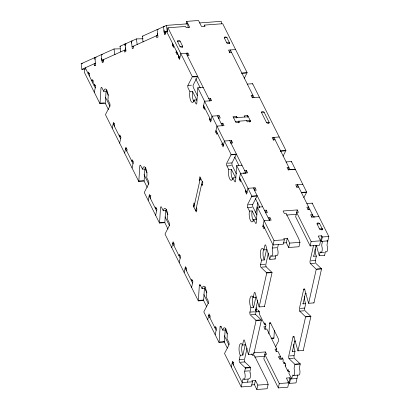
<?xml version="1.0" encoding="UTF-8"?>
<svg xmlns="http://www.w3.org/2000/svg" width="410" height="410" viewBox="0 0 410 410"><rect width="100%" height="100%" fill="white"/><g stroke="black" fill="none" stroke-linecap="round" stroke-linejoin="round"><path stroke-width="0.61" d="M106.057 91.42L105.334 102.777A1.906 0.671 85.8 0 1 105.262 103.248L99.958 103.638A1.906 0.671 85.8 0 0 100.03 103.171L100.993 88.027A1.896 0.666 85.8 0 1 101.803 87.561L103.704 91.338L106.354 91.143L108.44 95.32M144.863 169.258L144.141 180.62A1.901 0.671 85.8 0 1 144.074 181.087L138.77 181.476A1.901 0.671 85.8 0 0 138.841 181.01L139.805 165.865A1.891 0.666 85.8 0 1 140.615 165.404L142.511 169.176L145.166 168.982A6.627 2.337 85.8 0 1 145.734 167.393M165.594 210.837L164.871 222.199A1.901 0.671 85.8 0 1 164.805 222.666L159.5 223.055A1.901 0.671 85.8 0 0 159.572 222.589L160.535 207.445A1.891 0.666 85.8 0 1 161.345 206.983L163.241 210.755L165.896 210.561A6.627 2.337 85.8 0 1 166.291 209.315M205.272 286.81A6.627 2.337 85.8 0 0 204.703 288.404L202.053 288.599L200.264 285.017A1.891 0.666 85.8 0 0 199.342 285.283L198.378 300.428A1.891 0.666 85.8 0 1 198.312 300.899L203.611 300.504A1.891 0.666 85.8 0 0 203.683 300.038L204.405 288.681M227.381 333.883L225.433 329.978L222.784 330.178L220.995 326.596A1.891 0.666 85.8 0 0 220.073 326.862L219.109 342.007A1.896 0.666 85.8 0 1 219.042 342.478L224.342 342.083A1.896 0.666 85.8 0 0 224.413 341.617L225.136 330.26M268.883 333.935L269.565 323.208A1.891 0.666 85.8 0 1 270.487 322.942L278.226 338.465A1.896 0.666 85.8 0 1 278.492 341.125L275.525 346.911M271.056 338.634L273.834 338.429A1.896 0.666 85.8 0 0 273.901 337.963L274.382 330.388M89.313 75.922L89.641 74.456L88.452 72.068L88.124 73.533L89.385 73.441M92.988 83.286L93.316 81.821L92.122 79.432L91.794 80.898L93.388 80.78M94.285 92.255L95.597 86.402L94.408 84.009L94.08 85.475L95.34 85.382M112.207 128.197L113.519 122.344L114.708 124.732L114.38 126.193M119.648 143.126L120.96 137.268L119.771 134.88L119.443 136.345L120.704 136.253M124.609 153.079L125.921 147.221L127.115 149.609L126.787 151.075M132.051 168.003L133.363 162.15L132.174 159.762L131.846 161.222L133.107 161.13M166.952 32.164L167.936 27.772L185.612 26.465L186.207 27.66L189.743 27.398L186.734 21.371L198.522 20.5L201.525 26.532L205.061 26.271L204.467 25.077L222.732 23.729L247.107 72.616A1.896 0.666 85.8 0 1 246.989 72.985L244.288 78.248M173.85 45.997L173.522 47.463L172.333 45.074L172.661 43.609M177.802 53.925L177.525 53.361L177.197 54.827L176.003 52.439L176.331 50.973M187.308 55.601L189.077 55.468L187.888 53.08L180.815 53.602L179.503 59.46L178.314 57.072L178.642 55.606M186.119 24.113L186.734 21.371M182.358 47.36L182.619 46.192L180.139 41.215A1.42 0.866 12.6 0 0 178.365 40.416A1.42 0.866 12.6 0 0 177.489 41.41L179.97 46.386A1.42 0.866 12.6 0 0 181.743 47.186A1.42 0.866 12.6 0 0 182.619 46.192L179.97 46.386M148.179 200.346L149.491 194.494L150.68 196.882L150.352 198.343M187.273 55.827L187.888 53.08M155.621 215.276L156.933 209.418L155.744 207.029L155.416 208.495L156.676 208.403M204.221 26.173L204.467 25.077M171.744 247.619L173.056 241.762L174.25 244.15L173.922 245.616M204.764 108.004L204.436 109.47L203.247 107.082L204.559 101.224L211.632 100.701L210.438 98.313L208.669 98.446M209.823 101.06L210.438 98.313M218.494 118.147L220.262 118.018L219.073 115.63L212.001 116.153L210.689 122.006L209.5 119.617L209.828 118.157M179.19 262.543L180.502 256.691L179.308 254.302L178.98 255.763L180.159 255.676M229.113 43.742L229.38 42.573L226.725 42.768M196.344 207.829L196.938 209.023L196.282 211.949L193.305 205.979L193.961 203.047L194.555 204.247M199.808 180.82L199.214 179.626L199.87 176.7L202.847 182.67L202.191 185.597L201.592 184.403L202.771 184.315M193.889 207.173L200.449 177.894M229.651 52.875L230.307 49.948L254.051 97.57M202.238 181.476L195.672 210.755L196.851 210.668M218.458 118.372L219.073 115.63M184.151 272.496L185.463 266.638L186.652 269.027L186.324 270.492M217.172 132.881L216.844 134.347L215.65 131.958L216.962 126.101L224.034 125.583L222.845 123.19L221.077 123.323M222.23 125.937L222.845 123.19M230.902 143.028L232.665 142.895L231.476 140.507L224.408 141.03L223.091 146.888L221.902 144.499L222.23 143.034M191.593 287.425L192.905 281.567L191.716 279.179L191.388 280.645L192.567 280.558M236.18 118.049L236.549 116.404L233.013 116.665L235.991 122.636L239.527 122.375L238.927 121.181L238.558 122.826M230.861 143.254L231.476 140.507M247.373 117.224L247.742 115.574L244.206 115.835L244.801 117.029M252.242 97.928L252.857 95.181L251.089 95.31L252.283 97.698L259.351 97.18M249.731 122.108L250.126 120.35L235.396 121.442M207.716 319.764L209.028 313.911L210.222 316.3L209.894 317.765M240.737 180.154L240.409 181.615L239.22 179.226L240.532 173.374L247.604 172.851L246.41 170.463L244.642 170.591M245.795 173.21L246.41 170.463M254.466 190.296L256.235 190.168L255.046 187.78L247.973 188.298L246.661 194.155L245.472 191.767L245.8 190.301M215.163 334.693L216.475 328.84L215.281 326.447L214.953 327.913L216.219 327.821M268.858 123.348L269.103 122.252L264.142 112.299A1.42 0.866 12.6 0 0 262.369 111.505A1.42 0.866 12.6 0 0 261.493 112.499L266.454 122.446A1.42 0.866 12.6 0 0 268.227 123.246A1.42 0.866 12.6 0 0 269.103 122.252L266.454 122.446M254.431 190.522L255.046 187.78M255.64 213.051L257.962 202.683M273.239 140.302L273.895 137.376L290.024 169.72L295.323 169.325L288.256 169.848L287.061 167.459L288.83 167.331L288.215 170.073M259.479 207.486L259.75 206.266M265.593 212.913L266.208 210.171L264.44 210.299M231.286 367.037L232.598 361.179L233.787 363.567L233.459 365.033M264.306 227.422L263.978 228.888L262.789 226.499L264.101 220.641L271.169 220.119L269.98 217.73L268.212 217.864M269.365 220.477L269.98 217.73M251.73 353.943L252.442 355.378L254.21 355.244L266.915 380.721L268.135 384.349L267.151 388.736L256.839 389.5L257.823 385.108L255.445 380.331L251.909 380.593L252.504 381.787L251.52 386.179L241.208 386.937L242.884 379.46A1.896 0.666 85.8 0 1 243.591 378.876A3.787 1.333 85.8 0 0 245.006 377.707A3.787 1.333 85.8 0 0 244.832 373.356A1.896 0.666 85.8 0 1 244.744 371.178L245.436 368.093A1.891 0.666 85.8 0 0 245.252 367.811L239.532 362.322A1.896 0.666 85.8 0 1 239.266 359.667L240.25 355.275A6.627 2.337 85.8 0 1 239.317 345.973A6.627 2.337 85.8 0 1 242.551 345.025L245.2 344.83L242.904 355.08L240.25 355.275M242.551 345.025L243.535 340.633A1.896 0.666 85.8 0 1 244.457 340.367L248.322 354.096A1.891 0.666 85.8 0 0 248.48 354.501L253.785 354.112L261.395 320.148A1.891 0.666 85.8 0 0 261.211 319.867L255.497 314.378A1.896 0.666 85.8 0 1 255.23 311.723L257.731 300.55M248.48 354.501L256.091 320.538A1.891 0.666 85.8 0 0 255.907 320.256L250.192 314.772A1.896 0.666 85.8 0 1 249.926 312.112L250.91 307.72A6.627 2.337 85.8 0 1 249.977 298.418A6.627 2.337 85.8 0 1 253.206 297.476L255.86 297.276L253.559 307.526L250.91 307.72M253.206 297.476L254.19 293.083A1.896 0.666 85.8 0 1 255.117 292.812L258.982 306.547A1.891 0.666 85.8 0 0 259.14 306.946L264.44 306.557L272.055 272.594A1.891 0.666 85.8 0 0 271.871 272.312L266.157 266.828A1.896 0.666 85.8 0 1 265.89 264.168L268.391 252.996M259.14 306.946L266.751 272.983A1.891 0.666 85.8 0 0 266.567 272.706L260.852 267.217A1.896 0.666 85.8 0 1 260.586 264.558L261.57 260.165A6.627 2.337 85.8 0 1 260.632 250.864A6.627 2.337 85.8 0 1 263.866 249.921L266.515 249.726L264.219 259.971L261.57 260.165M263.866 249.921L264.85 245.528A1.896 0.666 85.8 0 1 265.772 245.257L269.642 258.992A1.896 0.666 85.8 0 0 269.8 259.397L275.1 259.002L275.792 255.917A1.896 0.666 85.8 0 1 276.294 255.22L276.904 255.548A3.787 1.333 85.8 0 0 277.959 250.853L277.626 249.29A1.896 0.666 85.8 0 1 277.647 247.635L278.339 244.544M247.071 348.105L244.57 359.273A1.896 0.666 85.8 0 0 244.837 361.933L250.551 367.421A1.891 0.666 85.8 0 1 250.735 367.698L250.044 370.789A1.896 0.666 85.8 0 0 250.131 372.962M256.388 312.077L257.003 309.335L256.158 307.643M269.8 259.397L270.492 256.306A1.896 0.666 85.8 0 1 270.995 255.614L271.604 255.942A3.787 1.333 85.8 0 0 272.655 251.243L272.322 249.68A1.896 0.666 85.8 0 1 272.348 248.024L274.023 240.547L257.383 207.168L262.682 206.778M258.126 312.015L258.52 310.257L259.709 312.645L259.381 314.111L264.445 324.259L265.706 324.166M247.496 382.156L248.188 379.071A1.896 0.666 85.8 0 1 248.311 378.691M264.445 324.259L264.773 322.798L265.962 325.186L264.978 329.579M326.949 240.957L327.831 240.89L321.353 241.372L322.337 236.98L321.737 235.786L318.206 236.047L320.584 240.824L319.6 245.216L310.15 245.913L311.134 241.521L296.645 212.462L298.413 212.329L297.224 209.94L283.079 210.986L284.273 213.374L286.042 213.246L298.741 238.722L299.966 242.346L298.982 246.738L288.671 247.496L289.655 243.104L287.272 238.328L283.74 238.589L284.335 239.783L283.351 244.175L273.039 244.939L263.117 225.034M296.85 187.39L297.465 184.649L313.588 216.987L314.916 216.89M256.839 389.5L254.461 384.723L255.445 380.331M288.671 247.496L286.288 242.72L287.272 238.328M253.713 352.805L265.393 351.944L263.83 358.858L278.318 387.916L287.774 387.214L288.758 382.822L286.375 378.046L289.911 377.784L290.505 378.983L289.521 383.37L295.999 382.894L297.68 375.416A1.896 0.666 85.8 0 1 297.803 375.037M297.224 209.94L295.661 216.854L310.15 245.913M276.181 351.785L276.796 349.038L266.828 329.035L265.06 329.168L263.866 326.78L265.634 326.647M308.012 209.782L308.627 207.035L306.859 207.168L308.053 209.556L309.816 209.428M278.636 357.464L278.8 356.731L280.568 356.603L279.953 359.35M311.784 217.346L312.399 214.599L310.631 214.732L311.82 217.121L318.893 216.598M281.696 359.283L282.09 357.525L283.279 359.913L282.951 361.379L284.043 363.567L285.304 363.475M278.318 387.916L279.302 383.524L264.814 354.465L266.582 354.332L265.393 351.944M284.043 363.567L284.371 362.107L285.56 364.495L285.191 366.14M304.492 296.553A6.627 2.337 85.8 0 0 305.701 303.677L304.717 308.069A1.896 0.666 85.8 0 0 304.984 310.724L310.703 316.212A1.891 0.666 85.8 0 1 310.888 316.494L303.272 350.458L297.973 350.847A1.891 0.666 85.8 0 1 297.814 350.442L293.944 336.712A1.896 0.666 85.8 0 0 293.022 336.979L288.758 356.013A1.896 0.666 85.8 0 0 289.024 358.673L294.739 364.157A1.886 0.666 85.8 0 1 294.923 364.439L294.231 367.524A1.896 0.666 85.8 0 0 294.318 369.702A3.787 1.333 85.8 0 1 294.493 374.053A3.787 1.333 85.8 0 1 293.083 375.222A1.896 0.666 85.8 0 0 292.376 375.806L291.684 378.896L288.906 373.32L289.234 371.855L288.04 369.466L287.712 370.932M315.152 248.998A6.627 2.337 85.8 0 0 316.361 256.122L315.377 260.514A1.896 0.666 85.8 0 0 315.644 263.174L321.358 268.658A1.891 0.666 85.8 0 1 321.542 268.939L313.932 302.903L308.627 303.292A1.891 0.666 85.8 0 1 308.474 302.893L304.604 289.158A1.896 0.666 85.8 0 0 303.682 289.429L299.418 308.458A1.896 0.666 85.8 0 0 299.684 311.118L305.399 316.602A1.891 0.666 85.8 0 1 305.583 316.884L297.973 350.847M313.542 245.441L310.073 260.903A1.896 0.666 85.8 0 0 310.344 263.563L316.059 269.052A1.891 0.666 85.8 0 1 316.243 269.329L308.627 303.292M293.832 344.103A6.627 2.337 85.8 0 0 295.046 351.226L292.391 351.426L294.688 341.176A6.627 2.337 85.8 0 0 294.498 340.823M305.701 303.677L303.051 303.871L305.347 293.621A6.627 2.337 85.8 0 0 305.158 293.268M316.361 256.122L313.712 256.317L316.007 246.072A6.627 2.337 85.8 0 0 315.818 245.713M321.947 229.831L322.193 228.734L319.544 228.929M322.024 229.979L322.27 228.882L319.713 223.757A1.42 0.866 12.6 0 0 317.94 222.963A1.42 0.866 12.6 0 0 317.063 223.957L319.615 229.077C320.113 229.923 322.373 230.118 322.27 228.882M293.488 375.442L298.793 375.047A3.787 1.333 85.8 0 0 299.884 373.197A3.787 1.333 85.8 0 0 299.623 369.313A1.896 0.666 85.8 0 1 299.536 367.135L300.228 364.044A1.886 0.666 85.8 0 0 300.043 363.767L294.329 358.279A1.896 0.666 85.8 0 1 294.057 355.619L295.046 351.226M289.521 383.37L288.927 382.176L289.911 377.784M321.737 235.786L320.753 240.178L321.353 241.372M306.87 203.514L312.174 203.124L328.815 236.498L327.139 243.981A1.896 0.666 85.8 0 0 327.113 245.636L327.446 247.199A3.787 1.333 85.8 0 1 326.396 251.894L325.786 251.571A1.896 0.666 85.8 0 0 325.284 252.263L324.592 255.348L319.287 255.743L319.979 252.652A1.896 0.666 85.8 0 1 320.482 251.96L321.091 252.288A3.787 1.333 85.8 0 0 322.147 247.589L321.814 246.026A1.896 0.666 85.8 0 1 321.835 244.37L322.526 241.285M196.641 100.296A6.627 2.337 85.8 0 0 196.749 99.855L194.099 100.05A6.627 2.337 85.8 0 1 190.865 100.993A6.627 2.337 85.8 0 1 189.933 91.691L188.144 88.109A1.891 0.666 85.8 0 1 187.877 85.449L192.198 77.034A1.901 0.671 85.8 0 0 192.316 76.665L167.936 27.772M192.316 76.665L197.615 76.27A1.901 0.671 85.8 0 1 197.497 76.639L193.182 85.06A1.891 0.666 85.8 0 0 193.448 87.714L197.318 95.479M203.104 87.581A1.906 0.671 85.8 0 1 203.145 87.361L197.84 87.75L231.122 154.503A1.896 0.666 85.8 0 1 231.004 154.872L226.689 163.288A1.891 0.666 85.8 0 0 226.955 165.947L228.739 169.53A6.627 2.337 85.8 0 0 229.677 178.832A6.627 2.337 85.8 0 0 232.911 177.889L235.56 177.694L231.394 169.335L228.739 169.53M236.406 173.876L232.26 165.558A1.891 0.666 85.8 0 1 231.988 162.898L236.309 154.483A1.896 0.666 85.8 0 0 236.426 154.114L231.122 154.503M241.91 165.425A1.896 0.666 85.8 0 1 241.956 165.199L236.652 165.589L251.853 196.082A1.896 0.666 85.8 0 1 251.735 196.451L247.42 204.867A1.891 0.666 85.8 0 0 247.686 207.527L249.47 211.109A6.627 2.337 85.8 0 0 250.407 220.411A6.627 2.337 85.8 0 0 253.641 219.468L256.291 219.273A6.627 2.337 85.8 0 1 256.178 219.719M256.86 214.896L252.99 207.137A1.891 0.666 85.8 0 1 252.719 204.477L257.039 196.062A1.896 0.666 85.8 0 0 257.157 195.693L251.853 196.082M283.1 156.087L285.796 150.829A1.891 0.666 85.8 0 0 285.919 150.46L252.632 83.707L247.332 84.096M303.83 197.666L306.526 192.408A1.896 0.666 85.8 0 0 306.649 192.039L291.443 161.545L286.139 161.935A1.896 0.666 85.8 0 0 286.098 162.16M84.972 69.111L81.851 69.341L81.185 63.74L114.041 48.964L120.104 48.831M120.801 51.875L120.002 46.284L136.402 38.909L143.085 38.765M188.149 27.542L187.703 23.806L166.496 25.374L142.362 36.229L143.034 41.825L143.295 41.805M167.767 31.175L165.476 31.734L165.701 33.599L164.415 34.179L163.523 26.711L164.41 26.645M81.851 69.341L95.499 63.207L94.828 57.605L96.155 57.508M103.407 62.089L102.141 62.187L101.921 60.316L125.66 49.641L124.988 44.039L126.167 43.952M163.969 30.442L164.195 32.308L167.162 30.975L166.496 25.374M95.474 63.688L94.213 63.786L94.433 65.651L95.72 65.072L95.499 63.207M102.141 62.187L103.428 61.608L103.202 59.742M120.535 46.233L120.002 46.284M142.895 36.177L142.362 36.229M199.485 22.939L221.287 21.33L221.584 23.816M158.28 29.51L157.102 29.597L157.993 37.064L156.712 37.643L156.487 35.778L157.748 35.685M164.195 32.308L165.963 32.18M164.415 34.179L165.681 34.086M131.636 43.019L131.415 41.154L132.297 41.087M177.489 41.41L180.139 41.215M133.85 46.622L132.082 46.75L131.415 41.154M172.333 45.074L173.594 44.982M126.27 50.076L124.373 50.22L124.599 52.085L125.88 51.506L125.434 47.775M102.428 54.627L101.249 54.715L101.921 60.316L103.689 60.188M176.003 52.439L177.269 52.347M235.612 49.559L228.539 50.081L229.728 52.47L231.496 52.337M81.185 63.74L82.43 63.647M178.314 57.072L179.575 56.975M94.433 65.651L95.32 65.585M247.107 72.616L241.803 73.011A1.896 0.666 85.8 0 1 241.685 73.38L246.102 73.052M193.079 76.967L197.497 76.639M187.877 85.449L191.414 85.188M189.933 91.691L192.582 91.497L196.749 99.855M100.03 103.171L104.447 102.843M203.247 107.082L204.426 106.995M261.493 112.499L264.142 112.299M114.369 123.717L113.191 123.805L120.632 138.734M209.5 119.617L210.678 119.53M233.608 117.86L248.337 116.768M215.65 131.958L216.828 131.871M279.2 136.986L272.127 137.509L273.321 139.897L275.089 139.764M126.772 148.599L125.593 148.686L133.035 163.611M221.902 144.499L223.081 144.412M285.919 150.46L280.614 150.849A1.891 0.666 85.8 0 1 280.558 151.049M231.004 154.872L235.422 154.544M280.496 151.218L284.914 150.89M227.57 163.226L231.988 162.898M226.955 165.947L231.373 165.619M243.181 173.179L245.836 172.979L229.708 140.64M138.841 181.01L143.259 180.682M199.214 179.626L200.393 179.539M239.22 179.226L240.48 179.134M302.764 184.254L295.697 184.777L296.886 187.165L298.654 187.037M150.931 195.826L149.163 195.954L156.605 210.883M245.472 191.767L246.733 191.675M306.649 192.039L301.345 192.428A1.896 0.666 85.8 0 1 301.227 192.797L305.645 192.469M251.735 196.451L256.153 196.123M193.305 205.979L194.483 205.892M248.301 204.805L252.719 204.477M247.686 207.527L252.104 207.199M249.47 211.109L252.124 210.914L256.291 219.273M265.634 212.687L267.397 212.559L266.208 210.171M159.572 222.589L163.99 222.261M286.4 215.06L296.235 214.333M262.789 226.499L264.05 226.407M317.063 223.957L319.713 223.757M173.907 243.14L172.728 243.227L180.174 258.151M274.023 240.547L284.335 239.783M322.337 236.98L328.815 236.498M283.341 242.94L286.288 242.72M289.655 243.104L299.966 242.346M311.134 241.521L320.584 240.824M272.348 248.024L276.765 247.701M316.007 246.072L316.894 246.005M271.374 256.24L275.792 255.917M319.979 252.652L324.397 252.324M186.314 268.017L185.135 268.104L192.577 283.033M260.586 264.558L265.003 264.235M310.959 260.842L315.377 260.514M261.734 267.151L266.157 266.828M310.344 263.563L314.762 263.235M266.567 272.706L270.984 272.378M316.94 268.986L321.358 268.658M266.751 272.983L272.055 272.594M316.243 269.329L321.542 268.939M199.342 285.283L200.608 285.191M303.682 289.429L304.943 289.337M199.265 300.366L203.683 300.038M305.347 293.621L306.234 293.56M255.825 309.417L257.003 309.335M249.926 312.112L254.343 311.784M300.299 308.392L304.717 308.069M209.879 315.29L208.7 315.372L216.147 330.301M259.371 311.636L256.424 311.851L255.471 309.939M251.079 314.706L255.497 314.378M299.684 311.118L304.102 310.79M255.907 320.256L260.329 319.933M306.28 316.54L310.703 316.212M256.091 320.538L261.395 320.148M305.583 316.884L310.888 316.494M220.073 326.862L221.333 326.77M269.565 323.208L270.825 323.116M219.996 341.945L224.413 341.617M271.251 338.158L273.901 337.963M293.022 336.979L294.288 336.887M294.688 341.176L295.574 341.11M276.796 349.038L275.033 349.171L276.222 351.56L277.99 351.426L280.568 356.603M254.569 357.064L264.409 356.336M239.266 359.667L243.683 359.339M289.639 355.947L294.057 355.619M233.449 362.558L232.27 362.645L242.192 382.545L252.504 381.787M282.941 358.904L279.994 359.119L278.8 356.731M240.419 362.261L244.837 361.933M289.024 358.673L293.442 358.345M245.252 367.811L249.669 367.483M295.625 364.09L300.043 363.767M245.436 368.093L250.735 367.698M294.923 364.439L300.228 364.044M244.744 371.178L249.162 370.855M243.771 379.393L248.188 379.071M290.505 378.983L296.989 378.502M251.514 384.939L254.461 384.723M287.748 382.263L288.927 382.176M257.823 385.108L268.135 384.349M279.302 383.524L288.758 382.822M137.196 44.5L136.402 38.909M115.184 54.54L114.708 54.566L114.041 48.964M289.486 371.732L287.882 371.224L285.232 365.956A1.42 0.866 12.6 0 1 285.657 365.064M194.099 100.05L196 103.827A1.896 0.666 85.8 0 0 196.81 103.361L197.774 88.217A1.906 0.671 85.8 0 1 197.84 87.75M247.742 115.574L250.72 121.544L247.184 121.806L246.589 120.612M236.549 116.404L237.144 117.598M186.119 53.213L209.864 100.834M217.305 115.758L222.266 125.711M253.277 187.908L269.401 220.252M195.724 78.843L200.28 87.981M234.684 156.984L238.892 165.42M255.476 198.691L259.75 207.26M166.506 31.268L179.831 57.994M203.575 105.616L211.017 120.545M215.978 130.493L223.424 145.422M239.548 177.766L246.989 192.69M232.911 177.889L234.694 181.471A1.896 0.666 85.8 0 0 235.617 181.205L236.58 166.06A1.896 0.666 85.8 0 1 236.652 165.589M253.641 219.468L255.425 223.05A1.896 0.666 85.8 0 0 256.347 222.784L257.311 207.639A1.896 0.666 85.8 0 1 257.383 207.168M145.166 168.982L147.016 172.697M165.768 210.304L167.977 214.743M204.703 288.404L206.927 292.858M105.437 97.226L109.957 106.292M144.018 174.609L148.784 184.172M165.061 216.818L169.55 225.818M203.837 294.59L208.326 303.595M224.347 335.728L228.908 344.871M105.298 103.32L108.409 109.552M143.874 180.692L147.241 187.442M164.635 222.333L168.003 229.087M203.416 300.11L206.778 306.859M223.932 341.263L227.35 348.121M95.269 87.863L85.27 67.804L84.286 72.196L99.958 103.638M138.77 181.476L105.488 114.723A1.901 0.671 85.8 0 1 105.606 114.354L109.926 105.939A1.891 0.666 85.8 0 0 109.654 103.279L107.871 99.697A6.627 2.337 85.8 0 0 106.933 90.395A6.627 2.337 85.8 0 0 103.704 91.338M159.5 223.055L144.299 192.567A1.906 0.671 85.8 0 1 144.417 192.198L148.733 183.777A1.896 0.666 85.8 0 0 148.466 181.123L146.683 177.54A6.627 2.337 85.8 0 0 145.745 168.233A6.627 2.337 85.8 0 0 142.511 169.176M198.312 300.899L165.03 234.146A1.906 0.671 85.8 0 1 165.148 233.777L169.463 225.356A1.896 0.666 85.8 0 0 169.197 222.702L167.413 219.119A6.627 2.337 85.8 0 0 166.475 209.812A6.627 2.337 85.8 0 0 163.241 210.755M219.042 342.478L203.837 311.984A1.896 0.666 85.8 0 1 203.954 311.615L208.275 303.2A1.896 0.666 85.8 0 0 208.008 300.54L206.22 296.958A6.627 2.337 85.8 0 0 205.287 287.651A6.627 2.337 85.8 0 0 202.053 288.599M241.208 386.937L224.567 353.563A1.896 0.666 85.8 0 1 224.685 353.194L229.005 344.774A1.896 0.666 85.8 0 0 228.739 342.119L226.95 338.537A6.627 2.337 85.8 0 0 226.018 329.23A6.627 2.337 85.8 0 0 222.784 330.178M316.392 245.61L319.134 255.338A1.891 0.666 85.8 0 0 319.287 255.743M157.548 33.333L157.773 35.199L132.082 46.75L132.302 48.621L133.588 48.042L133.368 46.176M101.695 58.451L101.921 60.316M94.828 57.605L95.053 59.471M124.988 44.039L125.214 45.905M224.326 37.951A1.42 0.866 12.6 0 1 225.203 36.962A1.42 0.866 12.6 0 1 226.976 37.756M252.565 84.173A1.906 0.671 85.8 0 1 252.632 83.707M313.712 256.317A6.627 2.337 85.8 0 1 313.527 255.922M313.932 302.903A1.891 0.666 85.8 0 1 313.85 302.713M303.051 303.871A6.627 2.337 85.8 0 1 302.867 303.477M303.272 350.458A1.891 0.666 85.8 0 1 303.19 350.268M292.391 351.426A6.627 2.337 85.8 0 1 292.212 351.027M324.592 255.348A1.891 0.666 85.8 0 1 324.51 255.158M291.377 162.011A1.896 0.666 85.8 0 1 291.443 161.545M312.107 203.591A1.896 0.666 85.8 0 1 312.174 203.124M193.915 101.475A6.627 2.337 85.8 0 1 192.582 91.497M106.354 91.143A6.627 2.337 85.8 0 1 106.749 89.892M225.433 329.978A6.627 2.337 85.8 0 1 225.833 328.733M253.677 221.169A6.627 2.337 85.8 0 1 252.124 210.914M232.726 179.313A6.627 2.337 85.8 0 1 231.394 169.335M264.44 306.557A1.891 0.666 85.8 0 1 264.286 306.152M253.785 354.112A1.891 0.666 85.8 0 1 253.626 353.707M250.131 372.962A3.787 1.333 85.8 0 1 250.392 376.851A3.787 1.333 85.8 0 1 249.3 378.702M275.1 259.002A1.896 0.666 85.8 0 1 274.946 258.602M242.904 355.08A6.627 2.337 85.8 0 1 242.535 344.185M245.006 344.477A6.627 2.337 85.8 0 1 245.2 344.83M253.559 307.526A6.627 2.337 85.8 0 1 253.195 296.63M255.666 296.922A6.627 2.337 85.8 0 1 255.86 297.276M264.219 259.971A6.627 2.337 85.8 0 1 263.856 249.075M266.326 249.367A6.627 2.337 85.8 0 1 266.515 249.726M226.894 37.597L224.244 37.792L226.807 42.927A1.42 0.866 12.6 0 0 228.58 43.726A1.42 0.866 12.6 0 0 229.457 42.732L226.894 37.597"/></g></svg>
